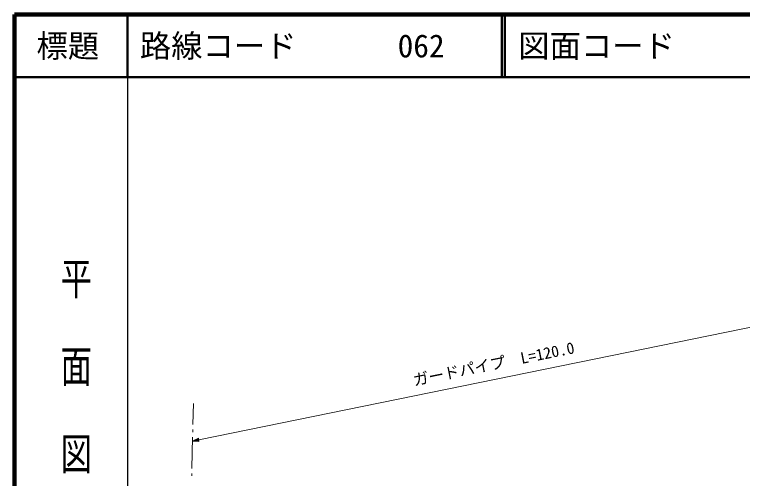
# Model space of a CAD drawing. Units: millimetres, scale not verified. Extents: x 40000 to 680000, y 20000 to 380000.
# Drawn here: x 40000 to 156159, y 305966 to 380000 of the extents above; entities that cross this region are included whole.
import ezdxf
from ezdxf.enums import TextEntityAlignment as Align

# ---------------------------------------------------------------- set-up
doc = ezdxf.new("R2010")
doc.units = ezdxf.units.MM
doc.header["$LTSCALE"] = 1000
for name, color, linetype, lineweight in [('M-BGD-HTXT', 7, 'Continuous', 13), ('M-STR-HTXT', 7, 'Continuous', 13), ('M-TTL', 2, 'Continuous', 140), ('M-TTL-BAND', 7, 'Continuous', 25), ('M-TTL-LINE', 7, 'Continuous', 50)]:
    doc.layers.add(name, color=color, linetype=linetype, lineweight=lineweight)
doc.layers.add('M-TTL-TXT', color=7, linetype='Continuous')
doc.styles.add('@ＭＳ ゴシック', font='')
doc.styles.add('ＭＳ ゴシック', font='')
doc.styles.get('@ＭＳ ゴシック').set_extended_font_data('@MS Gothic')
doc.styles.get('ＭＳ ゴシック').set_extended_font_data('MS Gothic')

msp = doc.modelspace()

# ---------------------------------------------------------------- linework, layer by layer
at = {"layer": 'M-BGD-HTXT'}
for p, q in [((68464, 314563), (68544, 317902)), ((68436, 313363), (68445, 313763)), ((68298, 307565), (68417, 312564)), ((68269, 306365), (68279, 306765))]:
    msp.add_line(p, q, dxfattribs=at)
at = {"layer": 'M-STR-HTXT'}
for p, q in [((69382, 312128), (167444, 332140)), ((68402, 311928), (69332, 312373)), ((68402, 311928), (69382, 312128)), ((68402, 311928), (69432, 311883)), ((69372, 312177), (68588, 312017)), ((69392, 312079), (68608, 311919)), ((68774, 312106), (69362, 312226)), ((68814, 311910), (69402, 312030)), ((69352, 312275), (68960, 312195)), ((69412, 311981), (69020, 311901)), ((69146, 312284), (69342, 312324)), ((69226, 311892), (69422, 311932)), ((69432, 311883), (69332, 312373))]:
    msp.add_line(p, q, dxfattribs=at)
at = {"layer": 'M-TTL'}
for p, q in [((40000, 380000), (40000, 20000)), ((680000, 380000), (40000, 380000))]:
    msp.add_line(p, q, dxfattribs=at)
at = {"layer": 'M-TTL-BAND'}
msp.add_line((58000, 370000), (58000, 20000), dxfattribs=at)
at = {"layer": 'M-TTL-LINE'}
for p, q in [((58000, 380000), (58000, 370000)), ((117750, 380000), (117750, 370000)), ((118250, 380000), (118250, 370000)), ((40000, 370000), (680000, 370000))]:
    msp.add_line(p, q, dxfattribs=at)

# ---------------------------------------------------------------- texts
at = {"layer": 'M-STR-HTXT', "style": 'ＭＳ ゴシック'}
msp.add_text('ガードパイプ  L=120.0', height=1833, rotation=11.534, dxfattribs=at).set_placement((116754, 322816), align=Align.BOTTOM_CENTER)
at = {"layer": 'M-TTL-BAND', "style": '@ＭＳ ゴシック', "width": 1.4}
msp.add_text('平  面  図', height=3666, rotation=270, dxfattribs=at).set_placement((49777, 306475), align=Align.MIDDLE_RIGHT)
at = {"layer": 'M-TTL-TXT', "style": 'ＭＳ ゴシック'}
msp.add_text('標題', height=3666, dxfattribs=at).set_placement((48500, 375000), align=Align.MIDDLE_CENTER)
for s, p in [('路線コード', (60000, 375000)), ('062', (101142, 375000)), ('図面コード', (120380, 375000))]:
    msp.add_text(s, height=3666, dxfattribs=at).set_placement(p, align=Align.MIDDLE_LEFT)

doc.saveas('drawing.dxf')
